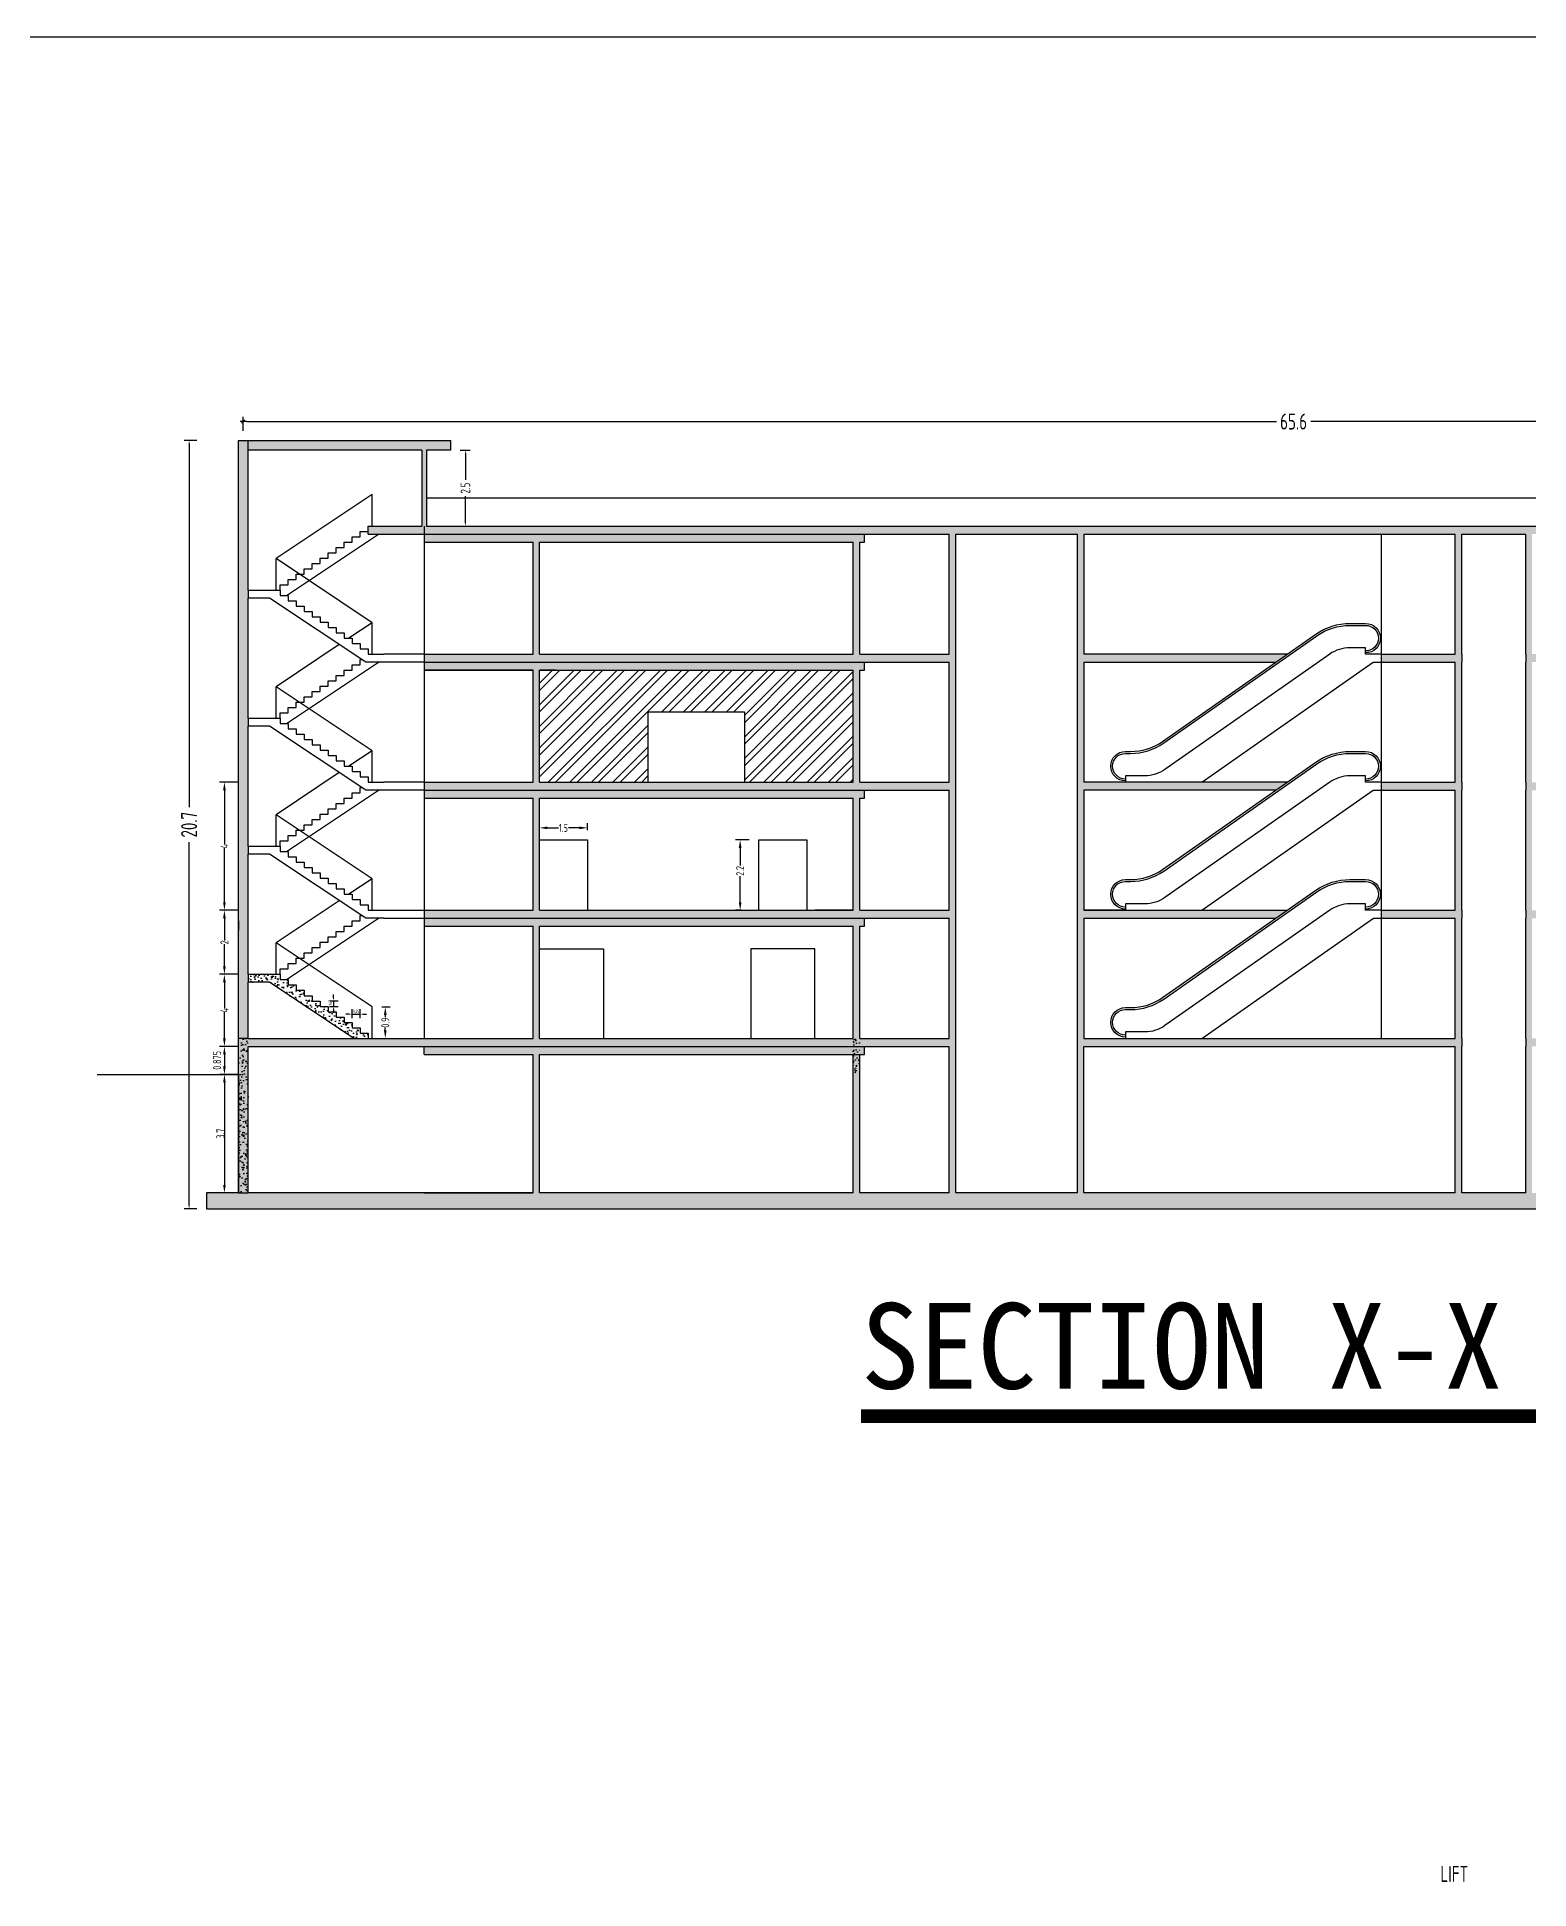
# Model space of a CAD drawing. Header units: millimetres. Extents: x 0 to 371, y 0 to 131.
# Drawn here: x 84.5 to 131.1, y 73.3 to 131.2 of the extents above; entities that cross this region are included whole.
import ezdxf

# ---------------------------------------------------------------- set-up
doc = ezdxf.new("R2010")
doc.units = ezdxf.units.MM
for name, color, linetype in [('COLUMN', 7, 'Continuous'), ('STAIR', 2, 'Continuous'), ('WALL', 7, 'Continuous'), ('YQ_DIM', 3, 'Continuous'), ('YQ_TITLE', 6, 'Continuous')]:
    doc.layers.add(name, color=color, linetype=linetype)
doc.styles.add('YQ_DIM', font='SUPEROS.SHX', dxfattribs={"width": 0.8, "bigfont": 'HZDX.SHX'})
doc.styles.add('YQ_TEXT', font='SUPEROS.SHX', dxfattribs={"width": 0.8, "bigfont": 'HZDX.SHX'})
doc.styles.add('YQ_TITLE', font='')
doc.styles.get('YQ_TITLE').set_extended_font_data('SimHei')
doc.dimstyles.new('yqm0_100', dxfattribs={"dimscale": 0.1, "dimtxt": 3, "dimasz": 1, "dimexe": 1.5, "dimexo": 3, "dimgap": 0.5, "dimtad": 1, "dimdec": 3, "dimdsep": 46, "dimtxsty": 'YQ_DIM', "dimblk": 'YQTICK', "dimcen": 0, "dimclrd": 256, "dimclre": 256, "dimclrt": 7, "dimadec": 1, "dimazin": 2, "dimtfac": 1, "dimtdec": 4, "dimtix": 1, "dimtmove": 2, "dimatfit": 2, "dimfxl": 1, "dimtolj": 1, "dimtzin": 0, "dimarcsym": 0})
pattern_1 = [(50, (-182.44237, -75.74814), (0.36436934, -0.03187817), [0.0381, -0.4191]), (355, (-182.44237, -75.74814), (-0.07048684, 0.3821137), [0.03048, -0.33528117]), (100.45144, (-182.412, -75.7508), (0.2938825, 0.3502355), [0.03238, -0.3561805]), (46.1842, (-182.44237, -75.64654), (0.5421581, -0.08408466), [0.05715, -0.62865]), (96.63556, (-182.3972, -75.65355), (0.4748083, 0.49485225), [0.04857005, -0.5342712]), (351.18415, (-182.44237, -75.64654), (0.4748083, 0.49485225), [0.0457199, -0.5029195]), (21, (-182.39157, -75.67194), (0.30322878, -0.2045304), [0.0381, -0.4191]), (326, (-182.39157, -75.67194), (0.12360406, 0.36837593), [0.03048, -0.33528]), (71.45144, (-182.3663, -75.689), (0.42683284, 0.16384554), [0.03238, -0.35617988]), (37.5, (-182.44237, -75.74814), (0.006177207, 0.16911008), [0, -0.331216, 0, -0.34036, 0, -0.33655]), (7.5, (-182.44237, -75.74814), (0.133639325, 0.20036115), [0, -0.194056, 0, -0.323596, 0, -0.12827]), (327.5, (-182.55565, -75.74814), (0.27118119, -0.01145749), [0, -0.127, 0, -0.39624, 0, -0.52578]), (317.5, (-182.60645, -75.74814), (0.29625836, 0.05085298), [0, -0.1651, 0, -0.263144, 0, -0.37338])]

# ---------------------------------------------------------------- blocks, each defined once
blk = doc.blocks.new('*D49')
at = {"layer": 'Defpoints', "color": 0, "transparency": 16777216}
for p in [(94.997, 100.889), (94.997, 99.906), (95.408, 99.906)]:
    blk.add_point(p, dxfattribs=at)
at = {"layer": 'YQ_DIM', "lineweight": -2, "transparency": 16777216}
for p, q in [((95.297, 100.889), (95.558, 100.889)), ((95.408, 100.639), (95.408, 100.563)), ((95.408, 100.156), (95.408, 100.232)), ((95.297, 99.906), (95.558, 99.906))]:
    blk.add_line(p, q, dxfattribs=at)
at = {"layer": 'YQ_DIM', "transparency": 16777216}
for points in [[(95.367, 100.639), (95.45, 100.639), (95.408, 100.889)], [(95.367, 100.156), (95.45, 100.156), (95.408, 99.906)]]:
    blk.add_solid(points, dxfattribs=at)
at = {"layer": 'YQ_DIM', "color": 250, "transparency": 16777216, "insert": (95.408, 100.398), "char_height": 0.25, "attachment_point": 5, "rotation": 90, "style": 'YQ_DIM'}
blk.add_mtext('\\A1;0.9', dxfattribs=at)
blk = doc.blocks.new('*D42')
at = {"layer": 'Defpoints', "color": 0, "transparency": 16777216}
for p in [(90.385, 101.906), (90.822, 101.906), (90.822, 99.656)]:
    blk.add_point(p, dxfattribs=at)
at = {"layer": 'YQ_DIM', "lineweight": -2, "transparency": 16777216}
for p, q in [((90.522, 101.906), (90.235, 101.906)), ((90.385, 101.656), (90.385, 100.839)), ((90.385, 99.906), (90.385, 100.723)), ((90.522, 99.656), (90.235, 99.656))]:
    blk.add_line(p, q, dxfattribs=at)
at = {"layer": 'YQ_DIM', "transparency": 16777216}
for points in [[(90.343, 101.656), (90.426, 101.656), (90.385, 101.906)], [(90.343, 99.906), (90.426, 99.906), (90.385, 99.656)]]:
    blk.add_solid(points, dxfattribs=at)
at = {"layer": 'YQ_DIM', "color": 250, "transparency": 16777216, "insert": (90.385, 100.781), "char_height": 0.25, "attachment_point": 5, "rotation": 90, "style": 'YQ_DIM'}
blk.add_mtext('\\A1;4', dxfattribs=at)
blk = doc.blocks.new('*D43')
at = {"layer": 'Defpoints', "color": 0, "transparency": 16777216}
for p in [(91.122, 99.656), (90.385, 98.781), (91.122, 98.781)]:
    blk.add_point(p, dxfattribs=at)
at = {"layer": 'YQ_DIM', "lineweight": -2, "transparency": 16777216}
for p, q in [((90.822, 99.656), (90.235, 99.656)), ((90.385, 99.406), (90.385, 99.031)), ((90.822, 98.781), (90.235, 98.781))]:
    blk.add_line(p, q, dxfattribs=at)
at = {"layer": 'YQ_DIM', "transparency": 16777216}
for points in [[(90.343, 99.406), (90.426, 99.406), (90.385, 99.656)], [(90.343, 99.031), (90.426, 99.031), (90.385, 98.781)]]:
    blk.add_solid(points, dxfattribs=at)
at = {"layer": 'YQ_DIM', "color": 250, "transparency": 16777216, "insert": (90.153, 99.219), "char_height": 0.25, "attachment_point": 5, "rotation": 90, "style": 'YQ_DIM'}
blk.add_mtext('\\A1;0.875', dxfattribs=at)
blk = doc.blocks.new('*D50')
at = {"layer": 'Defpoints', "color": 0, "transparency": 16777216}
for p in [(91.122, 98.781), (90.385, 95.081), (91.122, 95.081)]:
    blk.add_point(p, dxfattribs=at)
at = {"layer": 'YQ_DIM', "lineweight": -2, "transparency": 16777216}
for p, q in [((90.822, 98.781), (90.235, 98.781)), ((90.385, 98.531), (90.385, 95.331)), ((90.822, 95.081), (90.235, 95.081))]:
    blk.add_line(p, q, dxfattribs=at)
at = {"layer": 'YQ_DIM', "transparency": 16777216}
for points in [[(90.343, 98.531), (90.426, 98.531), (90.385, 98.781)], [(90.343, 95.331), (90.426, 95.331), (90.385, 95.081)]]:
    blk.add_solid(points, dxfattribs=at)
at = {"layer": 'YQ_DIM', "color": 250, "transparency": 16777216, "insert": (90.26, 96.931), "char_height": 0.25, "attachment_point": 5, "rotation": 90, "style": 'YQ_DIM'}
blk.add_mtext('\\A1;3.7', dxfattribs=at)
blk = doc.blocks.new('*D44')
at = {"layer": 'Defpoints', "color": 0, "transparency": 16777216}
for p in [(90.385, 103.906), (91.122, 103.906), (91.122, 101.906)]:
    blk.add_point(p, dxfattribs=at)
at = {"layer": 'YQ_DIM', "lineweight": -2, "transparency": 16777216}
for p, q in [((90.822, 103.906), (90.235, 103.906)), ((90.385, 103.656), (90.385, 102.96)), ((90.385, 102.156), (90.385, 102.852)), ((90.822, 101.906), (90.235, 101.906))]:
    blk.add_line(p, q, dxfattribs=at)
at = {"layer": 'YQ_DIM', "transparency": 16777216}
for points in [[(90.343, 103.656), (90.426, 103.656), (90.385, 103.906)], [(90.343, 102.156), (90.426, 102.156), (90.385, 101.906)]]:
    blk.add_solid(points, dxfattribs=at)
at = {"layer": 'YQ_DIM', "color": 250, "transparency": 16777216, "insert": (90.385, 102.906), "char_height": 0.25, "attachment_point": 5, "rotation": 90, "style": 'YQ_DIM'}
blk.add_mtext('\\A1;2', dxfattribs=at)
blk = doc.blocks.new('*D45')
at = {"layer": 'Defpoints', "color": 0, "transparency": 16777216}
for p in [(90.385, 107.906), (91.122, 107.906), (91.122, 103.906)]:
    blk.add_point(p, dxfattribs=at)
at = {"layer": 'YQ_DIM', "lineweight": -2, "transparency": 16777216}
for p, q in [((90.822, 107.906), (90.235, 107.906)), ((90.385, 107.656), (90.385, 105.964)), ((90.385, 104.156), (90.385, 105.848)), ((90.822, 103.906), (90.235, 103.906))]:
    blk.add_line(p, q, dxfattribs=at)
at = {"layer": 'YQ_DIM', "transparency": 16777216}
for points in [[(90.343, 107.656), (90.426, 107.656), (90.385, 107.906)], [(90.343, 104.156), (90.426, 104.156), (90.385, 103.906)]]:
    blk.add_solid(points, dxfattribs=at)
at = {"layer": 'YQ_DIM', "color": 250, "transparency": 16777216, "insert": (90.385, 105.906), "char_height": 0.25, "attachment_point": 5, "rotation": 90, "style": 'YQ_DIM'}
blk.add_mtext('\\A1;4', dxfattribs=at)
blk = doc.blocks.new('*D51')
at = {"layer": 'Defpoints', "color": 0, "transparency": 16777216}
for p in [(101.722, 106.48), (100.222, 106.106), (101.722, 106.106)]:
    blk.add_point(p, dxfattribs=at)
at = {"layer": 'YQ_DIM', "lineweight": -2, "transparency": 16777216}
for p, q in [((100.222, 106.406), (100.222, 106.63)), ((100.472, 106.48), (100.814, 106.48)), ((101.472, 106.48), (101.13, 106.48)), ((101.722, 106.406), (101.722, 106.63))]:
    blk.add_line(p, q, dxfattribs=at)
at = {"layer": 'YQ_DIM', "transparency": 16777216}
for points in [[(100.472, 106.522), (100.472, 106.439), (100.222, 106.48)], [(101.472, 106.522), (101.472, 106.439), (101.722, 106.48)]]:
    blk.add_solid(points, dxfattribs=at)
at = {"layer": 'YQ_DIM', "color": 250, "transparency": 16777216, "insert": (100.972, 106.48), "char_height": 0.25, "attachment_point": 5, "style": 'YQ_DIM'}
blk.add_mtext('\\A1;1.5', dxfattribs=at)
blk = doc.blocks.new('*D46')
at = {"layer": 'Defpoints', "color": 0, "transparency": 16777216}
for p in [(107.072, 106.106), (106.49, 103.906), (106.822, 103.906)]:
    blk.add_point(p, dxfattribs=at)
at = {"layer": 'YQ_DIM', "lineweight": -2, "transparency": 16777216}
for p, q in [((106.772, 106.106), (106.34, 106.106)), ((106.49, 105.856), (106.49, 105.306)), ((106.49, 104.156), (106.49, 104.968)), ((106.522, 103.906), (106.34, 103.906))]:
    blk.add_line(p, q, dxfattribs=at)
at = {"layer": 'YQ_DIM', "transparency": 16777216}
for points in [[(106.448, 105.856), (106.532, 105.856), (106.49, 106.106)], [(106.448, 104.156), (106.532, 104.156), (106.49, 103.906)]]:
    blk.add_solid(points, dxfattribs=at)
at = {"layer": 'YQ_DIM', "color": 250, "transparency": 16777216, "insert": (106.49, 105.137), "char_height": 0.25, "attachment_point": 5, "rotation": 90, "style": 'YQ_DIM'}
blk.add_mtext('\\A1;2.2', dxfattribs=at)
blk = doc.blocks.new('*D61')
at = {"layer": 'Defpoints', "color": 0, "transparency": 16777216}
for p in [(94.622, 100.663), (94.372, 100.239), (94.622, 100.239)]:
    blk.add_point(p, dxfattribs=at)
at = {"layer": 'YQ_DIM', "lineweight": -2, "transparency": 16777216}
for p, q in [((94.272, 100.663), (94.172, 100.663)), ((94.372, 100.539), (94.372, 100.813)), ((94.372, 100.663), (94.622, 100.663)), ((94.622, 100.539), (94.622, 100.813)), ((94.722, 100.663), (94.822, 100.663))]:
    blk.add_line(p, q, dxfattribs=at)
at = {"layer": 'YQ_DIM', "transparency": 16777216}
for points in [[(94.272, 100.679), (94.272, 100.646), (94.372, 100.663)], [(94.722, 100.679), (94.722, 100.646), (94.622, 100.663)]]:
    blk.add_solid(points, dxfattribs=at)
at = {"layer": 'YQ_DIM', "color": 250, "transparency": 16777216, "insert": (94.497, 100.751), "char_height": 0.1, "attachment_point": 5, "style": 'YQ_DIM'}
blk.add_mtext('\\A1;0.25', dxfattribs=at)
blk = doc.blocks.new('*D62')
at = {"layer": 'Defpoints', "color": 0, "transparency": 16777216}
for p in [(93.372, 101.073), (93.372, 100.906), (93.792, 100.906)]:
    blk.add_point(p, dxfattribs=at)
at = {"layer": 'YQ_DIM', "lineweight": -2, "transparency": 16777216}
for p, q in [((93.792, 101.173), (93.792, 101.273)), ((93.672, 101.073), (93.942, 101.073)), ((93.672, 100.906), (93.942, 100.906)), ((93.792, 101.073), (93.792, 100.906)), ((93.792, 100.806), (93.792, 100.706))]:
    blk.add_line(p, q, dxfattribs=at)
at = {"layer": 'YQ_DIM', "transparency": 16777216}
for points in [[(93.775, 101.173), (93.808, 101.173), (93.792, 101.073)], [(93.775, 100.806), (93.808, 100.806), (93.792, 100.906)]]:
    blk.add_solid(points, dxfattribs=at)
at = {"layer": 'YQ_DIM', "color": 250, "transparency": 16777216, "insert": (93.692, 100.989), "char_height": 0.1, "attachment_point": 5, "rotation": 90, "style": 'YQ_DIM'}
blk.add_mtext('\\A1;0.167', dxfattribs=at)
blk = doc.blocks.new('*D63')
at = {"layer": 'Defpoints', "color": 0, "transparency": 16777216}
for p in [(97.448, 118.281), (97.448, 115.906), (97.909, 115.906)]:
    blk.add_point(p, dxfattribs=at)
at = {"layer": 'YQ_DIM', "lineweight": -2, "transparency": 16777216}
for p, q in [((97.748, 118.281), (98.059, 118.281)), ((97.909, 118.181), (97.909, 117.347)), ((97.909, 116.006), (97.909, 116.841)), ((97.748, 115.906), (98.059, 115.906))]:
    blk.add_line(p, q, dxfattribs=at)
at = {"layer": 'YQ_DIM', "transparency": 16777216}
for points in [[(97.892, 118.181), (97.925, 118.181), (97.909, 118.281)], [(97.892, 116.006), (97.925, 116.006), (97.909, 115.906)]]:
    blk.add_solid(points, dxfattribs=at)
at = {"layer": 'YQ_DIM', "color": 250, "transparency": 16777216, "insert": (97.909, 117.094), "char_height": 0.3, "attachment_point": 5, "rotation": 90, "style": 'YQ_DIM'}
blk.add_mtext('\\A1;2.5', dxfattribs=at)
blk = doc.blocks.new('*D64')
at = {"layer": 'Defpoints', "color": 0, "transparency": 16777216}
for p in [(89.282, 118.581), (89.822, 118.581), (89.822, 94.581)]:
    blk.add_point(p, dxfattribs=at)
at = {"layer": 'YQ_DIM', "lineweight": -2, "transparency": 16777216}
for p, q in [((89.522, 118.581), (89.132, 118.581)), ((89.282, 118.481), (89.282, 107.123)), ((89.282, 94.681), (89.282, 106.039)), ((89.522, 94.581), (89.132, 94.581))]:
    blk.add_line(p, q, dxfattribs=at)
at = {"layer": 'YQ_DIM', "transparency": 16777216}
for points in [[(89.265, 118.481), (89.298, 118.481), (89.282, 118.581)], [(89.265, 94.681), (89.298, 94.681), (89.282, 94.581)]]:
    blk.add_solid(points, dxfattribs=at)
at = {"layer": 'YQ_DIM', "color": 250, "transparency": 16777216, "insert": (89.282, 106.581), "char_height": 0.5, "attachment_point": 5, "rotation": 90, "style": 'YQ_DIM'}
blk.add_mtext('\\A1;20.7', dxfattribs=at)
blk = doc.blocks.new('YQTICK')
blk.add_line((-1, 0), (1, 0))
at = {"const_width": 0.4}
blk.add_lwpolyline([(0.53, 0.53), (-0.53, -0.53)], dxfattribs=at)
blk = doc.blocks.new('*D65')
at = {"layer": 'Defpoints', "color": 0, "transparency": 16777216}
for p in [(156.572, 119.172), (90.972, 118.581), (156.572, 118.581)]:
    blk.add_point(p, dxfattribs=at)
at = {"layer": 'YQ_DIM', "lineweight": -2, "transparency": 16777216}
for p, q in [((90.972, 118.881), (90.972, 119.322)), ((91.072, 119.172), (123.237, 119.172)), ((156.472, 119.172), (124.307, 119.172)), ((156.572, 118.881), (156.572, 119.322))]:
    blk.add_line(p, q, dxfattribs=at)
at = {"layer": 'YQ_DIM', "lineweight": -2, "transparency": 16777216, "xscale": 0.1, "yscale": 0.1, "zscale": 0.1, "rotation": 180}
blk.add_blockref('YQTICK', (90.972, 119.172), dxfattribs=at)
at = {"layer": 'YQ_DIM', "lineweight": -2, "transparency": 16777216, "xscale": 0.1, "yscale": 0.1, "zscale": 0.1}
blk.add_blockref('YQTICK', (156.572, 119.172), dxfattribs=at)
at = {"layer": 'YQ_DIM', "color": 250, "transparency": 16777216, "insert": (123.772, 119.172), "char_height": 0.3, "attachment_point": 5, "style": 'YQ_DIM'}
blk.add_mtext('\\A1;{\\H1.66667x;65.6}', dxfattribs=at)

msp = doc.modelspace()

# ---------------------------------------------------------------- hatches: boundary and pattern name
h = msp.add_hatch()
h.set_pattern_fill('AR-CONC', color=256, scale=0.002)
h.paths.add_polyline_path([(156.422, 107.9061), (153.222, 107.9061), (153.022, 107.9061), (152.272, 107.9061), (131.222, 107.9061), (131.222, 111.6561), (153.022, 111.6561), (153.022, 110.0061), (153.222, 110.0061), (153.222, 111.6561), (156.422, 111.6561), (156.422, 111.9061), (131.222, 111.9061), (131.222, 115.6561), (156.422, 115.6561), (156.422, 115.9061), (96.698, 115.9061), (96.698, 116.7811), (96.698, 118.2811), (97.448, 118.2811), (97.448, 118.5811), (96.698, 118.5811), (91.122, 118.5811), (91.122, 118.2811), (96.548, 118.2811), (96.548, 116.7811), (96.548, 115.9061), (94.872, 115.9061), (94.872, 115.6561), (100.022, 115.6561), (100.222, 115.6561), (110.022, 115.6561), (110.222, 115.6561), (113.022, 115.6561), (113.022, 111.9061), (110.222, 111.9061), (110.222, 115.4061), (110.373, 115.4061), (110.373, 115.6561), (110.222, 115.6561), (110.022, 115.6561), (100.222, 115.6561), (100.022, 115.6561), (96.623, 115.6561), (96.623, 115.4061), (100.022, 115.4061), (100.022, 111.9061), (96.623, 111.9061), (96.623, 111.6561), (100.022, 111.6561), (100.222, 111.6561), (110.022, 111.6561), (110.222, 111.6561), (113.022, 111.6561), (113.022, 107.9061), (110.222, 107.9061), (110.222, 111.4061), (110.373, 111.4061), (110.373, 111.6561), (110.222, 111.6561), (110.022, 111.6561), (100.222, 111.6561), (100.022, 111.6561), (96.623, 111.6561), (96.623, 111.4061), (100.022, 111.4061), (100.022, 107.9061), (96.623, 107.9061), (96.623, 107.6561), (100.022, 107.6561), (100.222, 107.6561), (110.022, 107.6561), (110.222, 107.6561), (113.022, 107.6561), (113.022, 103.9061), (110.222, 103.9061), (110.222, 107.4061), (110.373, 107.4061), (110.373, 107.6561), (110.222, 107.6561), (110.022, 107.6561), (100.222, 107.6561), (100.022, 107.6561), (96.623, 107.6561), (96.623, 107.4061), (100.022, 107.4061), (100.022, 103.9061), (96.623, 103.9061), (96.623, 103.6561), (100.022, 103.6561), (100.222, 103.6561), (110.022, 103.6561), (110.222, 103.6561), (113.022, 103.6561), (113.022, 99.9061), (110.222, 99.9061), (110.222, 103.4061), (110.373, 103.4061), (110.373, 103.6561), (110.222, 103.6561), (110.022, 103.6561), (100.222, 103.6561), (100.022, 103.6561), (96.623, 103.6561), (96.623, 103.4061), (100.022, 103.4061), (100.022, 99.9061), (91.122, 99.9061), (90.822, 99.9061), (90.822, 95.0811), (91.122, 95.0811), (91.122, 99.6561), (100.022, 99.6561), (100.222, 99.6561), (110.022, 99.6561), (110.222, 99.6561), (113.022, 99.6561), (113.022, 95.0811), (110.222, 95.0811), (110.222, 99.4061), (110.022, 99.4061), (110.022, 95.0811), (100.222, 95.0811), (100.222, 99.4061), (110.373, 99.4061), (110.373, 99.6561), (110.222, 99.6561), (110.022, 99.6561), (100.222, 99.6561), (100.022, 99.6561), (96.623, 99.6561), (96.623, 99.4061), (100.022, 99.4061), (100.022, 95.0811), (96.623, 95.0811), (91.122, 95.0811), (90.822, 95.0811), (89.822, 95.0811), (89.822, 94.5811), (90.822, 94.5811), (156.422, 94.5811), (156.722, 94.5811), (157.722, 94.5811), (157.722, 95.0811), (156.722, 95.0811), (156.422, 95.0811), (131.222, 95.0811), (131.222, 99.6561), (156.422, 99.6561), (156.422, 95.661), (156.722, 95.661), (156.722, 99.9061), (156.422, 99.9061), (147.272, 99.9061), (147.272, 103.6561), (153.022, 103.6561), (153.022, 102.0061), (153.222, 102.0061), (153.222, 103.6561), (156.422, 103.6561), (156.422, 103.9061), (153.222, 103.9061), (153.022, 103.9061), (147.272, 103.9061), (147.272, 107.6561), (153.022, 107.6561), (153.022, 106.0061), (153.222, 106.0061), (153.222, 107.6561), (156.422, 107.6561)])
h.paths.add_polyline_path([(146.972, 107.6561), (146.972, 103.9061), (131.222, 103.9061), (131.222, 107.6561)], flags=16)
h.paths.add_polyline_path([(146.972, 103.6561), (146.972, 99.9061), (131.222, 99.9061), (131.222, 103.6561)], flags=16)
h.paths.add_polyline_path([(131.022, 107.6561), (131.022, 103.9061), (131.022, 103.6561), (131.022, 99.9061), (131.022, 99.6561), (131.022, 95.0811), (129.022, 95.0811), (129.022, 99.6561), (129.022, 99.9061), (129.022, 103.6561), (129.022, 103.9061), (129.022, 107.6561), (129.022, 107.9061), (129.022, 111.6561), (129.022, 111.9061), (129.022, 115.6561), (131.022, 115.6561), (131.022, 111.9061), (131.022, 111.6561), (131.022, 107.9061)], flags=16)
h.paths.add_polyline_path([(128.822, 107.6561), (128.822, 103.9061), (126.521, 103.9061), (126.521, 103.6561), (128.822, 103.6561), (128.822, 99.9061), (117.222, 99.9061), (117.222, 103.6561), (123.217, 103.6561), (123.5741, 103.9061), (117.222, 103.9061), (117.222, 107.6561), (123.217, 107.6561), (123.5741, 107.9061), (117.222, 107.9061), (117.222, 111.6561), (123.217, 111.6561), (123.5741, 111.9061), (117.222, 111.9061), (117.222, 115.6561), (128.822, 115.6561), (128.822, 111.9061), (126.521, 111.9061), (126.521, 111.651), (128.822, 111.6561), (128.822, 107.9061), (126.521, 107.9061), (126.521, 107.6561)], flags=16)
h.paths.add_polyline_path([(128.822, 99.6561), (128.822, 95.0811), (117.222, 95.0811), (117.222, 99.6561)], flags=16)
h.paths.add_polyline_path([(126.022, 104.1061), (125.5316, 104.1061, 0.1539147), (124.9006, 103.9072), (119.7562, 100.3051, -0.1539147), (119.1253, 100.1061), (118.522, 100.1061), (118.522, 100.0061, -1), (118.522, 100.8061), (118.6839, 100.8061, 0.1539147), (119.7163, 101.1317), (124.4991, 104.4806, -0.1539147), (125.5316, 104.8061), (126.022, 104.8061, -1), (126.022, 104.0061)], flags=0)
h.paths.add_polyline_path([(126.022, 108.1061), (125.5316, 108.1061, 0.1539147), (124.9006, 107.9072), (119.7562, 104.3051, -0.1539147), (119.1253, 104.1061), (118.522, 104.1061), (118.522, 104.0061, -1), (118.522, 104.8061), (118.6839, 104.8061, 0.1539147), (119.7163, 105.1317), (124.4991, 108.4806, -0.1539147), (125.5316, 108.8061), (126.022, 108.8061, -1), (126.022, 108.0061)], flags=0)
h.paths.add_polyline_path([(126.022, 112.1061), (125.5316, 112.1061, 0.1539147), (124.9006, 111.9072), (119.7562, 108.3051, -0.1539147), (119.1253, 108.1061), (118.522, 108.1061), (118.522, 108.0061, -1), (118.522, 108.8061), (118.6839, 108.8061, 0.1539147), (119.7163, 109.1317), (124.4991, 112.4806, -0.1539147), (125.5316, 112.8061), (126.022, 112.8061, -1), (126.022, 112.0061)], flags=0)
h.paths.add_polyline_path([(117.022, 95.0811), (113.222, 95.0811), (113.222, 115.6561), (117.022, 115.6561)], flags=16)
h.paths.add_polyline_path([(110.022, 107.9061), (100.222, 107.9061), (100.222, 111.4061), (110.022, 111.4061)], flags=16)
h.paths.add_polyline_path([(110.022, 107.4061), (110.022, 103.9061), (108.822, 103.9061), (100.222, 103.9061), (100.222, 107.4061)], flags=16)
h.paths.add_polyline_path([(110.022, 111.9061), (100.222, 111.9061), (100.222, 115.4061), (110.022, 115.4061)], flags=16)
h.paths.add_polyline_path([(110.022, 103.4061), (110.022, 99.9061), (100.222, 99.9061), (100.222, 103.4061)], flags=16)
h = msp.add_hatch()
h.set_pattern_fill('AR-BRSTD', color=256, scale=0.002)
h.paths.add_polyline_path([(91.122, 118.2811), (91.122, 118.5811), (90.822, 118.5811), (90.822, 118.2811), (90.822, 103.5811), (91.122, 103.5811), (91.122, 105.6561), (91.122, 105.9061), (91.122, 109.6561), (91.122, 109.9061), (91.122, 113.6561), (91.122, 113.9061)])
h.paths.add_polyline_path([(91.122, 103.5811), (90.822, 103.5811), (90.822, 103.2811), (90.822, 99.9061), (91.122, 99.9061), (91.122, 101.6561), (91.122, 101.9061)])
h.paths.add_polyline_path([(156.722, 115.0811), (156.422, 115.0811), (156.422, 111.9061), (156.422, 111.6561), (156.422, 110.8061), (156.722, 110.8061)])
h.paths.add_polyline_path([(156.722, 116.7811), (156.422, 116.7811), (156.422, 115.9061), (156.422, 115.6561), (156.422, 115.0811), (156.722, 115.0811)])
h.paths.add_polyline_path([(156.722, 110.3061), (156.422, 110.3061), (156.422, 107.9061), (156.422, 107.6561), (156.422, 106.8061), (156.722, 106.8061)])
h.paths.add_polyline_path([(156.722, 106.3061), (156.522, 106.3061), (156.422, 106.3061), (156.422, 103.9061), (156.422, 103.6561), (156.422, 102.8061), (156.722, 102.8061)])
h.paths.add_polyline_path([(156.722, 102.3061), (156.522, 102.3061), (156.422, 102.3061), (156.422, 100.486), (156.722, 100.486)])
h.paths.add_polyline_path([(156.722, 100.486), (156.422, 100.486), (156.422, 99.9061), (156.722, 99.9061)])
h = msp.add_hatch()
h.set_pattern_fill('AR-CONC', color=256, scale=0.002)
h.set_pattern_definition(pattern_1)
h.paths.add_polyline_path([(100.022, 115.6561), (96.623, 115.6561), (96.623, 115.4061), (100.022, 115.4061)])
h.paths.add_polyline_path([(100.022, 107.6561), (96.623, 107.6561), (96.623, 107.4061), (100.022, 107.4061)])
h.paths.add_polyline_path([(100.022, 111.6561), (96.623, 111.6561), (96.623, 111.4061), (100.022, 111.4061)])
h.paths.add_polyline_path([(110.022, 111.6561), (100.222, 111.6561), (100.222, 111.4061), (110.022, 111.4061)])
h.paths.add_polyline_path([(110.022, 115.6561), (100.222, 115.6561), (100.222, 115.4061), (110.022, 115.4061)])
h.paths.add_polyline_path([(110.022, 103.6561), (100.222, 103.6561), (100.222, 103.4061), (110.022, 103.4061)])
h.paths.add_polyline_path([(100.022, 103.6561), (96.623, 103.6561), (96.623, 103.4061), (100.022, 103.4061)])
h.paths.add_polyline_path([(110.022, 107.6561), (100.222, 107.6561), (100.222, 107.4061), (110.022, 107.4061)])
h.paths.add_polyline_path([(110.373, 103.6561), (110.222, 103.6561), (110.222, 103.4061), (110.373, 103.4061)])
h.paths.add_polyline_path([(110.373, 107.6561), (110.222, 107.6561), (110.222, 107.4061), (110.373, 107.4061)])
h.paths.add_polyline_path([(110.373, 111.6561), (110.222, 111.6561), (110.222, 111.4061), (110.373, 111.4061)])
h.paths.add_polyline_path([(110.373, 115.6561), (110.222, 115.6561), (110.222, 115.4061), (110.373, 115.4061)])
h = msp.add_hatch()
h.set_pattern_fill('ANSI32', color=256, scale=0.05)
h.paths.add_polyline_path([(110.022, 111.4061), (100.222, 111.4061), (100.222, 107.9061), (103.622, 107.9061), (103.622, 110.1061), (106.622, 110.1061), (106.622, 107.9061), (110.022, 107.9061)])
h = msp.add_hatch()
h.set_pattern_fill('AR-CONC', color=256, scale=0.002)
h.set_pattern_definition(pattern_1)
h.paths.add_polyline_path([(92.622, 101.5728), (92.372, 101.5728), (92.372, 101.7395), (92.122, 101.7395), (92.122, 101.9061), (91.122, 101.9061), (91.122, 101.6561), (91.7963, 101.6561), (94.4213, 99.9061), (94.872, 99.9061), (94.872, 100.0728), (94.622, 100.0728), (94.622, 100.2395), (94.372, 100.2395), (94.372, 100.4061), (94.122, 100.4061), (94.122, 100.5728), (93.872, 100.5728), (93.872, 100.7395), (93.622, 100.7395), (93.622, 100.9061), (93.372, 100.9061), (93.372, 101.0728), (93.122, 101.0728), (93.122, 101.2395), (92.872, 101.2395), (92.872, 101.4061), (92.622, 101.4061)])
h = msp.add_hatch()
h.set_pattern_fill('AR-CONC', color=256, scale=0.002)
h.paths.add_polyline_path([(91.122, 99.9061), (90.822, 99.9061), (90.822, 99.6561), (91.122, 99.6561)])
h = msp.add_hatch()
h.set_pattern_fill('AR-CONC', color=256, scale=0.002)
h.paths.add_polyline_path([(91.122, 99.6561), (90.822, 99.6561), (90.822, 98.7811), (91.122, 98.7811)])
h.paths.add_polyline_path([(91.122, 98.7811), (90.822, 98.7811), (90.822, 95.0811), (91.122, 95.0811)])
h = msp.add_hatch()
h.set_pattern_fill('AR-CONC', color=256, scale=0.002)
h.set_pattern_definition(pattern_1)
h.paths.add_polyline_path([(100.022, 99.6561), (96.623, 99.6561), (96.623, 99.4061), (100.022, 99.4061)])
h.paths.add_polyline_path([(110.022, 99.6561), (100.222, 99.6561), (100.222, 99.4061), (110.022, 99.4061)])
h.paths.add_polyline_path([(110.373, 99.6561), (110.222, 99.6561), (110.222, 99.4061), (110.373, 99.4061)])
h = msp.add_hatch()
h.set_pattern_fill('AR-CONC', color=256, scale=0.002)
h.set_pattern_definition(pattern_1)
h.paths.add_polyline_path([(110.222, 99.6561), (110.022, 99.6561), (110.022, 98.7811), (110.222, 98.7811)])
h.paths.add_polyline_path([(110.222, 99.9061), (110.022, 99.9061), (110.022, 99.6561), (110.222, 99.6561)])

# ---------------------------------------------------------------- linework, layer by layer
for p, q in [((90.822, 118.2811), (90.822, 118.5811)), ((90.822, 118.5811), (91.122, 118.5811)), ((91.122, 118.2811), (91.122, 118.5811)), ((91.122, 118.5811), (96.698, 118.5811)), ((96.698, 118.5811), (97.448, 118.5811)), ((97.448, 118.5811), (97.448, 118.2811)), ((90.822, 116.7811), (90.822, 118.2811)), ((90.822, 95.0811), (90.822, 118.2811)), ((91.122, 113.9061), (91.122, 118.2811)), ((96.548, 118.2811), (91.122, 118.2811)), ((97.448, 118.2811), (96.698, 118.2811)), ((90.822, 115.7811), (90.822, 116.7811)), ((96.548, 116.7811), (96.548, 115.9061)), ((156.422, 116.7811), (96.698, 116.7811)), ((96.698, 116.7811), (96.698, 115.9061)), ((90.822, 111.7811), (90.822, 115.7811)), ((96.623, 115.9061), (96.623, 99.9061)), ((96.623, 115.4061), (100.022, 115.4061)), ((100.022, 115.6561), (100.222, 115.6561)), ((100.222, 115.4061), (110.022, 115.4061)), ((110.022, 115.6561), (110.222, 115.6561)), ((110.222, 115.4061), (110.373, 115.4061)), ((110.373, 115.4061), (110.373, 115.6561)), ((117.222, 115.6561), (117.222, 111.9061)), ((126.521, 111.9061), (126.521, 115.6561)), ((91.122, 113.9061), (91.122, 113.6561)), ((91.122, 109.9061), (91.122, 113.6561)), ((90.822, 107.7811), (90.822, 111.7811)), ((96.623, 111.9061), (95.362, 111.9061)), ((96.623, 111.6561), (95.362, 111.6561)), ((100.022, 111.6561), (100.222, 111.6561)), ((110.022, 111.6561), (110.222, 111.6561)), ((110.373, 111.4061), (110.373, 111.6561)), ((123.5741, 111.9061), (117.222, 111.9061)), ((117.222, 111.6561), (117.222, 107.9061)), ((117.222, 111.6561), (123.217, 111.6561)), ((126.521, 111.9061), (126.022, 111.9061)), ((126.521, 107.9061), (126.521, 111.651)), ((129.022, 111.9061), (129.022, 111.6561)), ((131.022, 111.9061), (131.022, 111.6561)), ((100.022, 111.4061), (96.623, 111.4061)), ((96.623, 111.4061), (100.022, 111.4061)), ((100.722, 111.4061), (100.222, 111.4061)), ((100.222, 111.4061), (110.022, 111.4061)), ((110.222, 111.4061), (110.373, 111.4061)), ((91.122, 109.9061), (91.122, 109.6561)), ((103.622, 107.9061), (103.622, 110.1061)), ((103.622, 110.1061), (106.622, 110.1061)), ((106.622, 110.1061), (106.622, 107.9061)), ((91.122, 105.9061), (91.122, 109.6561)), ((90.822, 103.7811), (90.822, 107.7811)), ((96.623, 107.9061), (95.362, 107.9061)), ((100.022, 107.6561), (100.222, 107.6561)), ((110.022, 107.6561), (110.222, 107.6561)), ((110.373, 107.4061), (110.373, 107.6561)), ((123.5741, 107.9061), (117.222, 107.9061)), ((117.222, 107.6561), (117.222, 103.9061)), ((123.217, 107.6561), (117.222, 107.6561)), ((126.521, 103.9061), (126.521, 107.6561)), ((129.022, 107.9061), (129.022, 107.6561)), ((131.022, 107.9061), (131.022, 107.6561)), ((96.623, 107.4061), (100.022, 107.4061)), ((100.222, 107.4061), (110.022, 107.4061)), ((110.222, 107.4061), (110.373, 107.4061)), ((91.122, 105.9061), (91.122, 105.6561)), ((100.222, 106.1061), (101.722, 106.1061)), ((101.722, 106.1061), (101.722, 103.9061)), ((107.072, 103.9061), (107.072, 106.1061)), ((107.072, 106.1061), (108.572, 106.1061)), ((108.572, 106.1061), (108.572, 103.9061)), ((91.122, 101.9061), (91.122, 105.6561)), ((90.822, 99.7811), (90.822, 103.7811)), ((90.822, 103.5811), (90.822, 103.2811)), ((91.122, 103.2811), (91.122, 103.5811)), ((100.022, 103.6561), (100.222, 103.6561)), ((110.022, 103.9061), (108.822, 103.9061)), ((110.022, 103.6561), (110.222, 103.6561)), ((110.373, 103.4061), (110.373, 103.6561)), ((117.222, 103.9061), (123.5741, 103.9061)), ((117.222, 103.6561), (117.222, 99.9061)), ((117.222, 103.6561), (123.217, 103.6561)), ((126.521, 99.9061), (126.521, 103.6561)), ((129.022, 103.9061), (129.022, 103.6561)), ((131.022, 103.9061), (131.022, 103.6561)), ((96.623, 103.4061), (100.022, 103.4061)), ((100.222, 103.4061), (110.022, 103.4061)), ((110.222, 103.4061), (110.373, 103.4061)), ((100.222, 102.7061), (102.222, 102.7061)), ((102.222, 102.7061), (102.222, 99.9061)), ((108.822, 102.7061), (106.822, 102.7061)), ((106.822, 102.7061), (106.822, 99.9061)), ((108.822, 99.9061), (108.822, 102.7061)), ((91.122, 101.9061), (91.122, 101.6561)), ((91.122, 99.9061), (91.122, 101.6561)), ((91.122, 99.9061), (90.822, 99.9061)), ((90.822, 98.7811), (90.822, 99.7811)), ((91.122, 99.9061), (100.022, 99.9061)), ((91.122, 99.6561), (100.022, 99.6561)), ((91.122, 95.0811), (91.122, 99.6561)), ((96.623, 99.4061), (96.623, 99.6561)), ((100.022, 99.6561), (100.222, 99.6561)), ((100.222, 99.9061), (110.022, 99.9061)), ((100.222, 99.6561), (110.022, 99.6561)), ((110.022, 99.6561), (110.222, 99.6561)), ((110.222, 99.9061), (113.022, 99.9061)), ((110.222, 99.6561), (113.022, 99.6561)), ((110.373, 99.4061), (110.373, 99.6561)), ((117.222, 99.9061), (128.822, 99.9061)), ((117.222, 99.6561), (128.822, 99.6561)), ((129.022, 99.9061), (129.022, 99.6561)), ((131.022, 99.9061), (131.022, 99.6561)), ((96.623, 99.4061), (100.022, 99.4061)), ((100.222, 99.4061), (110.373, 99.4061)), ((86.4142, 98.7811), (90.822, 98.7811)), ((90.822, 98.7811), (90.822, 95.0811)), ((90.822, 95.0811), (89.822, 95.0811)), ((89.822, 95.0811), (89.822, 94.5811)), ((90.822, 95.0811), (91.122, 95.0811)), ((100.022, 95.0811), (91.122, 95.0811)), ((96.623, 95.0811), (100.022, 95.0811)), ((110.022, 95.0811), (100.222, 95.0811)), ((113.022, 95.0811), (110.222, 95.0811)), ((117.022, 95.0811), (113.222, 95.0811)), ((128.822, 95.0811), (117.222, 95.0811)), ((131.022, 95.0811), (129.022, 95.0811)), ((89.822, 94.5811), (90.822, 94.5811)), ((90.822, 94.5811), (156.422, 94.5811))]:
    msp.add_line(p, q)
msp.add_lwpolyline([(0, 131.1813), (0, 0), (185.7297, 0), (185.7297, 131.1813)], close=True)
msp.add_lwpolyline([(0, 131.1813), (0, 0), (185.7297, 0), (185.7297, 131.1813)], close=True)
at = {"layer": 'COLUMN'}
for points in [[(94.872, 115.6561), (94.872, 115.9061)], [(91.122, 113.9061), (92.122, 113.9061), (92.122, 113.7395), (92.372, 113.7395), (92.372, 113.5728), (92.622, 113.5728), (92.622, 113.4061), (92.872, 113.4061), (92.872, 113.2395), (93.122, 113.2395), (93.122, 113.0728), (93.372, 113.0728), (93.372, 112.9061), (93.622, 112.9061), (93.622, 112.7395), (93.872, 112.7395), (93.872, 112.5728), (94.122, 112.5728), (94.122, 112.4061), (94.372, 112.4061), (94.372, 112.2395), (94.622, 112.2395), (94.622, 112.0728), (94.872, 112.0728), (94.872, 111.9061), (95.362, 111.9061)], [(95.362, 111.6561), (94.7963, 111.6561), (91.7963, 113.6561), (91.122, 113.6561)], [(91.122, 109.9061), (92.122, 109.9061), (92.122, 109.7395), (92.372, 109.7395), (92.372, 109.5728), (92.622, 109.5728), (92.622, 109.4061), (92.872, 109.4061), (92.872, 109.2395), (93.122, 109.2395), (93.122, 109.0728), (93.372, 109.0728), (93.372, 108.9061), (93.622, 108.9061), (93.622, 108.7395), (93.872, 108.7395), (93.872, 108.5728), (94.122, 108.5728), (94.122, 108.4061), (94.372, 108.4061), (94.372, 108.2395), (94.622, 108.2395), (94.622, 108.0728), (94.872, 108.0728), (94.872, 107.9061), (95.362, 107.9061)], [(96.623, 107.6561), (94.7963, 107.6561), (91.7963, 109.6561), (91.122, 109.6561)], [(91.122, 105.9061), (92.122, 105.9061), (92.122, 105.7395), (92.372, 105.7395), (92.372, 105.5728), (92.622, 105.5728), (92.622, 105.4061), (92.872, 105.4061), (92.872, 105.2395), (93.122, 105.2395), (93.122, 105.0728), (93.372, 105.0728), (93.372, 104.9061), (93.622, 104.9061), (93.622, 104.7395), (93.872, 104.7395), (93.872, 104.5728), (94.122, 104.5728), (94.122, 104.4061), (94.372, 104.4061), (94.372, 104.2395), (94.622, 104.2395), (94.622, 104.0728), (94.872, 104.0728), (94.872, 103.9061), (95.362, 103.9061)], [(95.362, 103.6561), (95.362, 103.6561), (94.7963, 103.6561), (91.7963, 105.6561), (91.122, 105.6561)], [(91.122, 101.9061), (92.122, 101.9061), (92.122, 101.7395), (92.372, 101.7395), (92.372, 101.5728), (92.622, 101.5728), (92.622, 101.4061), (92.872, 101.4061), (92.872, 101.2395), (93.122, 101.2395), (93.122, 101.0728), (93.372, 101.0728), (93.372, 100.9061), (93.622, 100.9061), (93.622, 100.7395), (93.872, 100.7395), (93.872, 100.5728), (94.122, 100.5728), (94.122, 100.4061), (94.372, 100.4061), (94.372, 100.2395), (94.622, 100.2395), (94.622, 100.0728), (94.872, 100.0728), (94.872, 99.9061)], [(94.4213, 99.9061), (91.7963, 101.6561), (91.122, 101.6561)]]:
    msp.add_lwpolyline(points, dxfattribs=at)
msp.add_lwpolyline([(95.362, 99.6561), (95.362, 99.6561)], close=True, dxfattribs=at)
at = {"layer": 'STAIR'}
for p, q in [((94.997, 116.8895), (91.997, 114.8895)), ((94.997, 115.9061), (94.997, 116.8895)), ((92.3227, 113.7395), (95.1977, 115.6561)), ((94.997, 112.8895), (91.997, 114.8895)), ((91.997, 113.9061), (91.997, 114.8895)), ((94.997, 112.8895), (94.272, 112.4061)), ((94.997, 111.9061), (94.997, 112.8895)), ((93.9717, 112.2059), (91.997, 110.8895)), ((92.3227, 109.7395), (95.1977, 111.6561)), ((94.997, 108.8895), (91.997, 110.8895)), ((91.997, 109.9061), (91.997, 110.8895)), ((94.997, 108.8895), (94.272, 108.4061)), ((94.997, 107.9061), (94.997, 108.8895)), ((93.9717, 108.2059), (91.997, 106.8895)), ((92.3227, 105.7395), (95.1977, 107.6561)), ((94.997, 104.8895), (91.997, 106.8895)), ((91.997, 105.9061), (91.997, 106.8895)), ((94.997, 104.8895), (94.272, 104.4061)), ((94.997, 103.9061), (94.997, 104.8895)), ((93.9717, 104.2059), (91.997, 102.8895)), ((92.3227, 101.7395), (95.1977, 103.6561)), ((94.997, 100.8895), (91.997, 102.8895)), ((91.997, 101.9061), (91.997, 102.8895)), ((94.997, 99.9061), (94.997, 100.8895))]:
    msp.add_line(p, q, dxfattribs=at)
for points in [[(92.122, 113.9061), (92.122, 114.0728), (92.372, 114.0728), (92.372, 114.2395), (92.622, 114.2395), (92.622, 114.4061), (92.872, 114.4061), (92.872, 114.5728), (93.122, 114.5728), (93.122, 114.7395), (93.372, 114.7395), (93.372, 114.9061), (93.622, 114.9061), (93.622, 115.0728), (93.872, 115.0728), (93.872, 115.2395), (94.122, 115.2395), (94.122, 115.4061), (94.372, 115.4061), (94.372, 115.5728), (94.622, 115.5728), (94.622, 115.7395), (94.872, 115.7395)], [(92.122, 109.9061), (92.122, 110.0728), (92.372, 110.0728), (92.372, 110.2395), (92.622, 110.2395), (92.622, 110.4061), (92.872, 110.4061), (92.872, 110.5728), (93.122, 110.5728), (93.122, 110.7395), (93.372, 110.7395), (93.372, 110.9061), (93.622, 110.9061), (93.622, 111.0728), (93.872, 111.0728), (93.872, 111.2395), (94.122, 111.2395), (94.122, 111.4061), (94.372, 111.4061), (94.372, 111.5728), (94.622, 111.5728), (94.622, 111.7395), (94.6713, 111.7395)], [(120.9073, 107.9061), (126.2554, 111.651), (126.521, 111.651), (126.521, 111.9061)], [(92.122, 105.9061), (92.122, 106.0728), (92.372, 106.0728), (92.372, 106.2395), (92.622, 106.2395), (92.622, 106.4061), (92.872, 106.4061), (92.872, 106.5728), (93.122, 106.5728), (93.122, 106.7395), (93.372, 106.7395), (93.372, 106.9061), (93.622, 106.9061), (93.622, 107.0728), (93.872, 107.0728), (93.872, 107.2395), (94.122, 107.2395), (94.122, 107.4061), (94.372, 107.4061), (94.372, 107.5728), (94.622, 107.5728), (94.622, 107.7395), (94.6713, 107.7395)], [(120.9073, 103.9061), (126.2598, 107.6561), (126.521, 107.6561), (126.521, 107.9061)], [(92.122, 101.9061), (92.122, 102.0728), (92.372, 102.0728), (92.372, 102.2395), (92.622, 102.2395), (92.622, 102.4061), (92.872, 102.4061), (92.872, 102.5728), (93.122, 102.5728), (93.122, 102.7395), (93.372, 102.7395), (93.372, 102.9061), (93.622, 102.9061), (93.622, 103.0728), (93.872, 103.0728), (93.872, 103.2395), (94.122, 103.2395), (94.122, 103.4061), (94.372, 103.4061), (94.372, 103.5728), (94.622, 103.5728), (94.622, 103.7395), (94.6713, 103.7395)], [(120.9073, 99.9061), (126.2641, 103.6561), (126.521, 103.6561), (126.521, 103.9061)]]:
    msp.add_lwpolyline(points, dxfattribs=at)
for points in [[(118.522, 107.9461, -1), (118.522, 108.8661), (118.6839, 108.8661, 0.1539147), (119.6819, 109.1808), (124.4647, 112.5298, -0.1539147), (125.5316, 112.8661), (126.022, 112.8661, -1), (126.022, 111.9461, -1)], [(118.522, 108.0061, -1), (118.522, 108.8061), (118.6839, 108.8061, 0.1539147), (119.7163, 109.1317), (124.4991, 112.4806, -0.1539147), (125.5316, 112.8061), (126.022, 112.8061, -1), (126.022, 112.0061)], [(126.521, 111.9061), (126.022, 111.9061), (126.022, 112.1061), (125.5316, 112.1061, 0.1539147), (124.9006, 111.9072), (119.7562, 108.3051, -0.1539147), (119.1253, 108.1061), (118.522, 108.1061), (118.522, 107.9061)], [(118.522, 103.9461, -1), (118.522, 104.8661), (118.6839, 104.8661, 0.1539147), (119.6819, 105.1808), (124.4647, 108.5298, -0.1539147), (125.5316, 108.8661), (126.022, 108.8661, -1), (126.022, 107.9461, -1)], [(118.522, 104.0061, -1), (118.522, 104.8061), (118.6839, 104.8061, 0.1539147), (119.7163, 105.1317), (124.4991, 108.4806, -0.1539147), (125.5316, 108.8061), (126.022, 108.8061, -1), (126.022, 108.0061)], [(126.521, 107.9061), (126.022, 107.9061), (126.022, 108.1061), (125.5316, 108.1061, 0.1539147), (124.9006, 107.9072), (119.7562, 104.3051, -0.1539147), (119.1253, 104.1061), (118.522, 104.1061), (118.522, 103.9061), (117.222, 103.9061)], [(118.522, 99.9461, -1), (118.522, 100.8661), (118.6839, 100.8661, 0.1539147), (119.6819, 101.1808), (124.4647, 104.5298, -0.1539147), (125.5316, 104.8661), (126.022, 104.8661, -1), (126.022, 103.9461, -1)], [(118.522, 100.0061, -1), (118.522, 100.8061), (118.6839, 100.8061, 0.1539147), (119.7163, 101.1317), (124.4991, 104.4806, -0.1539147), (125.5316, 104.8061), (126.022, 104.8061, -1), (126.022, 104.0061)], [(126.521, 103.9061), (126.022, 103.9061), (126.022, 104.1061), (125.5316, 104.1061, 0.1539147), (124.9006, 103.9072), (119.7562, 100.3051, -0.1539147), (119.1253, 100.1061), (118.522, 100.1061), (118.522, 99.9061)]]:
    msp.add_lwpolyline(points, format="xyb", dxfattribs=at)
at = {"layer": 'WALL'}
for p, q in [((96.548, 118.2811), (96.548, 116.7811)), ((96.698, 118.2811), (96.698, 116.7811)), ((94.872, 115.9061), (96.548, 115.9061)), ((96.698, 115.9061), (156.422, 115.9061)), ((94.872, 115.6561), (100.022, 115.6561)), ((100.022, 111.9061), (100.022, 115.4061)), ((100.222, 115.6561), (110.022, 115.6561)), ((100.222, 111.9061), (100.222, 115.4061)), ((110.022, 111.9061), (110.022, 115.4061)), ((110.222, 115.6561), (113.022, 115.6561)), ((110.222, 111.9061), (110.222, 115.4061)), ((113.022, 111.9061), (113.022, 115.6561)), ((113.222, 95.0811), (113.222, 115.6561)), ((113.222, 115.6561), (117.022, 115.6561)), ((117.022, 95.0811), (117.022, 115.6561)), ((117.222, 115.6561), (128.822, 115.6561)), ((128.822, 111.9061), (128.822, 115.6561)), ((129.022, 111.9061), (129.022, 115.6561)), ((129.022, 115.6561), (131.022, 115.6561)), ((131.022, 111.9061), (131.022, 115.6561)), ((96.623, 111.9061), (100.022, 111.9061)), ((96.623, 111.6561), (100.022, 111.6561)), ((100.222, 111.9061), (110.022, 111.9061)), ((100.222, 111.6561), (110.022, 111.6561)), ((110.222, 111.9061), (113.022, 111.9061)), ((110.222, 111.6561), (113.022, 111.6561)), ((113.022, 107.9061), (113.022, 111.6561)), ((126.521, 111.9061), (128.822, 111.9061)), ((126.521, 111.651), (128.822, 111.6561)), ((128.822, 107.9061), (128.822, 111.6561)), ((129.022, 107.9061), (129.022, 111.6561)), ((131.022, 107.9061), (131.022, 111.6561)), ((100.022, 107.9061), (100.022, 111.4061)), ((100.222, 107.9061), (100.222, 111.4061)), ((110.022, 107.9061), (110.022, 111.4061)), ((110.222, 107.9061), (110.222, 111.4061)), ((96.623, 107.9061), (100.022, 107.9061)), ((96.623, 107.6561), (100.022, 107.6561)), ((100.222, 107.9061), (110.022, 107.9061)), ((100.222, 107.6561), (110.022, 107.6561)), ((110.222, 107.9061), (113.022, 107.9061)), ((110.222, 107.6561), (113.022, 107.6561)), ((113.022, 103.9061), (113.022, 107.6561)), ((126.521, 107.9061), (128.822, 107.9061)), ((126.521, 107.6561), (128.822, 107.6561)), ((128.822, 103.9061), (128.822, 107.6561)), ((129.022, 103.9061), (129.022, 107.6561)), ((131.022, 103.9061), (131.022, 107.6561)), ((100.022, 103.9061), (100.022, 107.4061)), ((100.222, 103.9061), (100.222, 107.4061)), ((110.022, 103.9061), (110.022, 107.4061)), ((110.222, 103.9061), (110.222, 107.4061)), ((95.362, 103.9061), (100.022, 103.9061)), ((95.362, 103.6561), (100.022, 103.6561)), ((100.222, 103.9061), (110.022, 103.9061)), ((100.222, 103.6561), (110.022, 103.6561)), ((110.222, 103.9061), (113.022, 103.9061)), ((110.222, 103.6561), (113.022, 103.6561)), ((113.022, 99.9061), (113.022, 103.6561)), ((126.521, 103.9061), (128.822, 103.9061)), ((126.521, 103.6561), (128.822, 103.6561)), ((128.822, 99.9061), (128.822, 103.6561)), ((129.022, 99.9061), (129.022, 103.6561)), ((131.022, 99.9061), (131.022, 103.6561)), ((100.022, 99.9061), (100.022, 103.4061)), ((100.222, 99.9061), (100.222, 103.4061)), ((110.022, 99.9061), (110.022, 103.4061)), ((110.222, 99.9061), (110.222, 103.4061)), ((113.022, 95.0811), (113.022, 99.6561)), ((117.222, 95.0811), (117.222, 99.6561)), ((128.822, 95.0811), (128.822, 99.6561)), ((129.022, 95.0811), (129.022, 99.6561)), ((131.022, 95.0811), (131.022, 99.6561)), ((100.022, 95.0811), (100.022, 99.4061)), ((100.222, 95.0811), (100.222, 99.4061)), ((110.022, 95.0811), (110.022, 99.4061)), ((110.222, 95.0811), (110.222, 99.4061))]:
    msp.add_line(p, q, dxfattribs=at)
at = {"layer": 'YQ_TITLE', "const_width": 0.4283}
msp.add_lwpolyline([(110.2612, 88.1045), (136.9535, 88.1045)], dxfattribs=at)

# ---------------------------------------------------------------- texts
at = {"color": 250, "style": 'YQ_TEXT', "width": 0.8}
msp.add_text('LIFT', height=0.5, dxfattribs=at).set_placement((128.3572, 73.5565))
at = {"layer": 'YQ_TITLE', "style": 'YQ_TITLE'}
msp.add_text('SECTION X-X ', height=2.677014, dxfattribs=at).set_placement((110.2612, 88.9611))

# ---------------------------------------------------------------- dimensions: what is measured, and where the dimension line sits
at = {"layer": 'YQ_DIM'}
dim = msp.add_linear_dim(base=(156.572, 119.1725), p1=(90.972, 118.5811), p2=(156.572, 118.5811), text='{\\H1.66667x;<>}', dimstyle='yqm0_100', override={"dimclrt": 250}, dxfattribs=at)
dim.commit()
dim.dimension.update_dxf_attribs({"geometry": '*D65', "text_midpoint": (123.772, 119.1725), "dimtype": 160})
for base, p1, p2, text, override, picture, middle in [((89.2816, 118.5811), (89.822, 94.5811), (89.822, 118.5811), '20.7', {"dimtxt": 5, "dimsah": 1, "dimclrt": 250}, '*D64', (89.2816, 106.5811)), ((106.4899, 103.9061), (107.072, 106.1061), (106.822, 103.9061), '2.2', {"dimtxt": 2.5, "dimasz": 2.5, "dimgap": 0, "dimsah": 1, "dimclrt": 250}, '*D46', (106.4899, 105.1369)), ((90.3848, 101.9061), (90.822, 99.6561), (90.822, 101.9061), '4', {"dimtxt": 2.5, "dimasz": 2.5, "dimgap": 0, "dimsah": 1, "dimclrt": 250}, '*D42', (90.3848, 100.7811)), ((95.4083, 99.9061), (94.997, 100.8895), (94.997, 99.9061), '0.9', {"dimtxt": 2.5, "dimasz": 2.5, "dimgap": 0, "dimsah": 1, "dimclrt": 250}, '*D49', (95.4083, 100.3978))]:
    dim = msp.add_linear_dim(base=base, p1=p1, p2=p2, angle=90, text=text, dimstyle='yqm0_100', override=override, dxfattribs=at)
    dim.commit()
    dim.dimension.update_dxf_attribs({"geometry": picture, "text_midpoint": middle, "dimtype": 160})
dim = msp.add_linear_dim(base=(97.9085, 115.9061), p1=(97.448, 118.2811), p2=(97.448, 115.9061), angle=90, text='2.5', dimstyle='yqm0_100', override={"dimtad": 0, "dimsah": 1, "dimclrt": 250}, dxfattribs=at)
dim.commit()
dim.dimension.update_dxf_attribs({"geometry": '*D63', "text_midpoint": (97.9085, 117.0936)})
for base, p1, p2, picture, middle in [((90.3848, 107.9061), (91.122, 103.9061), (91.122, 107.9061), '*D45', (90.3848, 105.9061)), ((90.3848, 103.9061), (91.122, 101.9061), (91.122, 103.9061), '*D44', (90.3848, 102.9061)), ((90.3848, 98.7811), (91.122, 99.6561), (91.122, 98.7811), '*D43', (90.1526, 99.2186))]:
    dim = msp.add_linear_dim(base=base, p1=p1, p2=p2, angle=90, dimstyle='yqm0_100', override={"dimtxt": 2.5, "dimasz": 2.5, "dimgap": 0, "dimsah": 1, "dimclrt": 250}, dxfattribs=at)
    dim.commit()
    dim.dimension.update_dxf_attribs({"geometry": picture, "text_midpoint": middle, "dimtype": 160})
for base, p1, p2, override, picture, middle in [((101.722, 106.4802), (100.222, 106.1061), (101.722, 106.1061), {"dimtxt": 2.5, "dimasz": 2.5, "dimgap": 0, "dimsah": 1, "dimclrt": 250}, '*D51', (100.972, 106.4802)), ((94.622, 100.6626), (94.372, 100.2395), (94.622, 100.2395), {"dimtxt": 1, "dimtad": 0, "dimsah": 1, "dimclrt": 250}, '*D61', (94.497, 100.7513))]:
    dim = msp.add_linear_dim(base=base, p1=p1, p2=p2, dimstyle='yqm0_100', override=override, dxfattribs=at)
    dim.commit()
    dim.dimension.update_dxf_attribs({"geometry": picture, "text_midpoint": middle, "dimtype": 160})
for base, p1, p2, override, picture, middle in [((93.7916, 100.9061), (93.372, 101.0728), (93.372, 100.9061), {"dimtxt": 1, "dimtad": 3, "dimsah": 1, "dimclrt": 250}, '*D62', (93.6916, 100.9895)), ((90.3848, 95.0811), (91.122, 98.7811), (91.122, 95.0811), {"dimtxt": 2.5, "dimasz": 2.5, "dimgap": 0, "dimsah": 1, "dimclrt": 250}, '*D50', (90.2598, 96.9311))]:
    dim = msp.add_linear_dim(base=base, p1=p1, p2=p2, angle=90, dimstyle='yqm0_100', override=override, dxfattribs=at)
    dim.commit()
    dim.dimension.update_dxf_attribs({"geometry": picture, "text_midpoint": middle})

doc.saveas('drawing.dxf')
